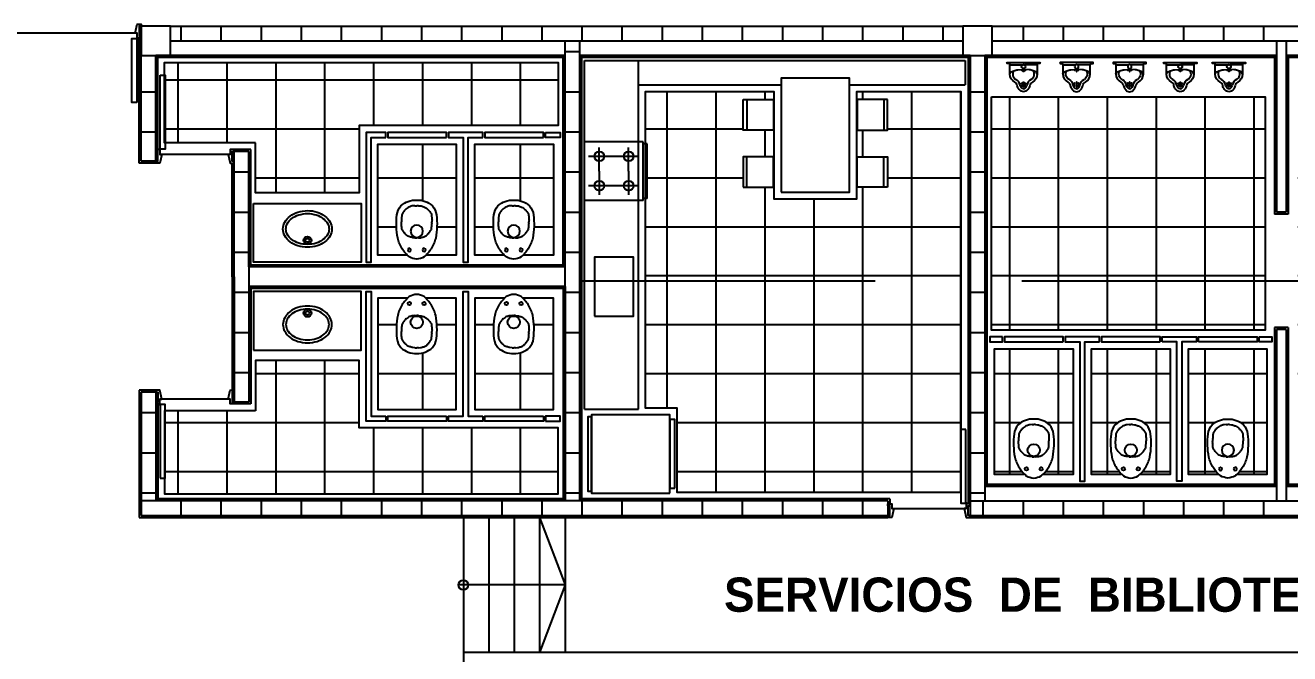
# Model space of a CAD drawing. Extents: x 2217 to 2324, y 363 to 419.
# Drawn here: x 2266.94 to 2279.86, y 370.64 to 377.06 of the extents above; entities that cross this region are included whole.
import ezdxf

# ---------------------------------------------------------------- set-up
doc = ezdxf.new("R2010")
doc.units = 0
doc.header["$LTSCALE"] = 12
doc.header["$MEASUREMENT"] = 0
doc.linetypes.add('HIDDEN', pattern=[0.375, 0.25, -0.125])
doc.layers.get('0').update_dxf_attribs({"linetype": 'CONTINUOUS'})
for name, color, linetype in [('10-SANITARIOS', 2, 'CONTINUOUS'), ('ESTRUCTURA', 7, 'CONTINUOUS'), ('MUEBLES', 2, 'CONTINUOUS'), ('MURO-INT', 4, 'CONTINUOUS'), ('NOMBRES3', 3, 'CONTINUOUS'), ('PATIO', 4, 'CONTINUOUS'), ('PROYECCIÓN', 4, 'HIDDEN'), ('PUERTAS', 2, 'CONTINUOUS'), ('SOLADO', 8, 'CONTINUOUS'), ('TABIQUES', 2, 'CONTINUOUS')]:
    doc.layers.add(name, color=color, linetype=linetype)
doc.styles.add('NOMBRES3', font='cityb___.ttf')
pattern_1 = [(90, (0, 0), (-0.41, 3e-17), [])]
pattern_2 = [(0, (0, 0), (0, 0.41), [])]
pattern_3 = [(90, (0, 0), (-0.5, 3e-17), []), (180, (0, 0), (-6e-17, -0.5), [])]

# ---------------------------------------------------------------- blocks, each defined once
blk = doc.blocks.new('SAPLS513')
at = {"color": 30}
for p, q in [((-0.135, -0.025), (-0.011, -0.025)), ((0.135, -0.025), (0.011, -0.025))]:
    blk.add_line(p, q, dxfattribs=at)
blk.add_lwpolyline([(0, -0.3), (-0.025, -0.293, -0.107013), (-0.049, -0.27, -0.081155), (-0.064, -0.238, 0.245336), (-0.09, -0.2, -0.277467), (-0.14, -0.118, 0), (-0.14, -0.019, 0.414214), (-0.147, -0.012, 0), (-0.164, -0.012, -0.999999), (-0.164, 0, 0), (0.164, 0, -0.999999), (0.164, -0.012, 0), (0.147, -0.012, 0.414214), (0.14, -0.019, 0), (0.14, -0.118, -0.277467), (0.09, -0.2, 0.245336), (0.064, -0.238, -0.081155), (0.049, -0.27, -0.107013), (0.025, -0.293), (0, -0.3)], format="xyb", close=True)
for points in [[(-0.14, -0.118), (-0.133, -0.103, -0.09017), (-0.099, -0.084, -0.04702), (-0.057, -0.074), (0, -0.07)], [(0.14, -0.118), (0.133, -0.103, 0.09017), (0.099, -0.084, 0.04702), (0.057, -0.074), (0, -0.07)], [(0, -0.269), (-0.013, -0.265, -0.088171), (-0.025, -0.253, -0.075175), (-0.035, -0.232, -0.081155)], [(0, -0.269), (0.013, -0.265, 0.088171), (0.025, -0.253, 0.075175), (0.035, -0.232, 0.081155)]]:
    blk.add_lwpolyline(points, format="xyb", dxfattribs=at)
for centre, radius in [((-0.019, -0.078), 0.003), ((0, -0.042), 0.02), ((0, -0.089), 0.003), ((0.019, -0.078), 0.003), ((-0.019, -0.214), 0.003), ((-0.019, -0.236), 0.003), ((0, -0.203), 0.003), ((0, -0.225), 0.003), ((0, -0.247), 0.003), ((0.019, -0.214), 0.003), ((0.019, -0.236), 0.003)]:
    blk.add_circle(centre, radius, dxfattribs=at)
for centre, radius, start, end in [((-0.135, -0.02), 0.005, 180.0009, 270.0005), ((-0.047, -0.118), 0.0634, 148.5608, 242.0304), ((0.047, -0.118), 0.0634, 297.9696, 31.4392), ((0.135, -0.02), 0.005, 269.9995, 359.9991), ((-0.114, -0.244), 0.08, 8.8836, 62.0304), ((0.114, -0.244), 0.08, 117.9696, 171.1164)]:
    blk.add_arc(centre, radius, start, end, dxfattribs=at)
blk = doc.blocks.new('SAPLS507')
blk.add_lwpolyline([(0, -0.585, 0.193023), (0.137, -0.535, 0.145572), (0.172, -0.456, 0.077711), (0.165, -0.255, 0.087544), (0.125, -0.161, 0.055228), (0.065, -0.091, 0.090627), (0, -0.072, 0.091051), (-0.065, -0.091, 0.055228), (-0.126, -0.161, 0.087544), (-0.165, -0.255, 0.077711), (-0.172, -0.456, 0.145572), (-0.137, -0.535, 0.193023), (0, -0.585, 61.25604)], format="xyb", close=True)
at = {"color": 30}
for points in [[(-0.015, -0.256), (-0.033, -0.258, 0.028747), (-0.061, -0.265, 0.052421), (-0.075, -0.272, 0.050041), (-0.092, -0.284, 0.040538), (-0.109, -0.303, 0.036304), (-0.124, -0.325, 0.08346), (-0.129, -0.336, 0.024812), (-0.13, -0.346, 0.009631), (-0.132, -0.373, 0.014344), (-0.132, -0.382, 0.009208), (-0.132, -0.396)], [(0.015, -0.256), (0.033, -0.258, -0.028747), (0.061, -0.265, -0.052421), (0.075, -0.272, -0.050041), (0.092, -0.284, -0.040538), (0.109, -0.303, -0.036304), (0.125, -0.325, -0.08346), (0.129, -0.336, -0.024812), (0.13, -0.346, -0.009631), (0.132, -0.373, -0.014344), (0.133, -0.382, -0.009208), (0.132, -0.396)], [(-0.015, -0.536), (-0.033, -0.535, -0.028747), (-0.061, -0.527, -0.052421), (-0.075, -0.521, -0.050041), (-0.092, -0.508, -0.040538), (-0.109, -0.49, -0.036304), (-0.124, -0.468, -0.08346), (-0.129, -0.457, -0.024812), (-0.13, -0.446, -0.009631), (-0.132, -0.42, -0.014344), (-0.132, -0.411, -0.009208), (-0.132, -0.396)], [(0.015, -0.536), (0.033, -0.535, 0.028747), (0.061, -0.527, 0.052421), (0.075, -0.521, 0.050041), (0.092, -0.508, 0.040538), (0.109, -0.49, 0.036304), (0.125, -0.468, 0.08346), (0.129, -0.457, 0.024812), (0.13, -0.446, 0.009631), (0.132, -0.42, 0.014344), (0.133, -0.411, 0.009208), (0.132, -0.396)]]:
    blk.add_lwpolyline(points, format="xyb", dxfattribs=at)
for points in [[(-0.015, -0.256), (0, -0.256)], [(0.015, -0.256), (0, -0.256)], [(-0.015, -0.536), (0, -0.536)], [(0.015, -0.536), (0, -0.536)]]:
    blk.add_lwpolyline(points, dxfattribs=at)
for centre, radius in [((-0.064, -0.152), 0.0141), ((0.064, -0.152), 0.0141), ((0, -0.314), 0.0535)]:
    blk.add_circle(centre, radius, dxfattribs=at)
blk = doc.blocks.new('P80I')
at = {"layer": 'PUERTAS'}
blk.add_line((0.78, 0.02), (0.02, 0.02), dxfattribs=at)
for points in [[(0.025, 0.83), (0.075, 0.83), (0.075, 0.075), (0.025, 0.075)], [(-0.02, -0.05), (0, -0.05), (0, 0.05), (-0.02, 0.05), (-0.02, 0.07), (0.02, 0.07), (0.02, 0.02), (0.04, 0.02), (0.02, -0.07), (-0.02, -0.07)], [(0.82, -0.05), (0.8, -0.05), (0.8, 0.05), (0.82, 0.05), (0.82, 0.07), (0.78, 0.07), (0.78, 0.02), (0.76, 0.02), (0.78, -0.07), (0.82, -0.07)]]:
    blk.add_lwpolyline(points, close=True, dxfattribs=at)
blk.add_circle((0.02, 0.075), 0.005, dxfattribs=at)
blk = doc.blocks.new('P1AULAS')
at = {"layer": 'PUERTAS'}
blk.add_line((1.48, 0.02), (0.02, 0.02), dxfattribs=at)
for points in [[(0.025, 0.73), (0.075, 0.73), (0.075, 0.075), (0.025, 0.075)], [(1.475, 0.73), (1.425, 0.73), (1.425, 0.075), (1.475, 0.075)], [(-0.02, -0.05), (0, -0.05), (0, 0.05), (-0.02, 0.05), (-0.02, 0.07), (0.02, 0.07), (0.02, 0.02), (0.04, 0.02), (0.02, -0.07), (-0.02, -0.07)], [(1.52, -0.05), (1.5, -0.05), (1.5, 0.05), (1.52, 0.05), (1.52, 0.07), (1.48, 0.07), (1.48, 0.02), (1.46, 0.02), (1.48, -0.07), (1.52, -0.07)]]:
    blk.add_lwpolyline(points, close=True, dxfattribs=at)
for centre in [(0.02, 0.075), (1.48, 0.075)]:
    blk.add_circle(centre, 0.005, dxfattribs=at)

msp = doc.modelspace()

# ---------------------------------------------------------------- hatches: boundary and pattern name
at = {"layer": 'MURO-INT'}
h = msp.add_hatch(dxfattribs=at)
h.set_pattern_fill('_U', color=2, scale=0.41, angle=90, style=0, pattern_type=0)
h.set_pattern_definition([(270, (0, 753.7983), (-0.41, -3e-17), [])])
h.paths.add_polyline_path([(2276.521, 376.899), (2268.421, 376.899), (2268.421, 377.049), (2272.605, 377.049), (2276.521, 377.049)])
h = msp.add_hatch(dxfattribs=at)
h.set_pattern_fill('_U', color=2, scale=0.41, style=0, pattern_type=0)
h.set_pattern_definition(pattern_2)
h.paths.add_polyline_path([(2293.621, 376.749), (2293.471, 376.749), (2293.471, 372.199), (2293.621, 372.199)])
h.paths.add_polyline_path([(2285.071, 376.749), (2284.921, 376.749), (2284.921, 375.089), (2285.071, 375.089)])
h.paths.add_polyline_path([(2285.071, 374.249), (2284.921, 374.249), (2284.921, 372.199), (2285.071, 372.199)])
h.paths.add_polyline_path([(2282.078, 377.049), (2281.928, 377.049), (2281.928, 375.089), (2282.078, 375.089)])
h.paths.add_polyline_path([(2282.078, 374.249), (2281.928, 374.249), (2281.928, 372.199), (2282.078, 372.199)])
h.paths.add_polyline_path([(2276.746, 376.749), (2276.596, 376.749), (2276.596, 372.199), (2276.746, 372.199)])
h = msp.add_hatch(dxfattribs=at)
h.set_pattern_fill('_U', color=2, scale=0.41, angle=90, style=0, pattern_type=0)
h.set_pattern_definition(pattern_1)
h.paths.add_polyline_path([(2281.928, 377.049), (2276.821, 377.049), (2276.821, 376.899), (2281.928, 376.899)])
h = msp.add_hatch(dxfattribs=at)
h.set_pattern_fill('_U', color=2, scale=0.41, style=0, pattern_type=0)
h.set_pattern_definition(pattern_2)
h.paths.add_polyline_path([(2272.605, 376.899), (2272.455, 376.899), (2272.455, 374.389), (2272.455, 372.199), (2272.605, 372.199)])
h.paths.add_polyline_path([(2268.271, 373.309), (2268.121, 373.309), (2268.121, 372.199), (2268.271, 372.199)])
h.paths.add_polyline_path([(2268.271, 376.749), (2268.121, 376.749), (2268.121, 375.669), (2268.271, 375.669)])
h = msp.add_hatch(dxfattribs=at)
h.set_pattern_fill('_U', color=2, scale=0.41, style=0, pattern_type=0)
h.set_pattern_definition(pattern_2)
h.paths.add_polyline_path([(2269.221, 375.769), (2269.071, 375.769), (2269.071, 374.489), (2269.071, 373.209), (2269.221, 373.209), (2269.221, 374.589)])
h = msp.add_hatch(dxfattribs=at)
h.set_pattern_fill('_U', color=2, scale=0.41, angle=90, style=0, pattern_type=0)
h.set_pattern_definition(pattern_1)
h.paths.add_polyline_path([(2275.756, 372.049), (2275.756, 372.199), (2272.455, 372.199), (2268.121, 372.199), (2268.121, 372.049)])
h = msp.add_hatch(dxfattribs=at)
h.set_pattern_fill('_U', color=2, scale=0.41, angle=90, style=0, pattern_type=0)
h.set_pattern_definition(pattern_1)
h.paths.add_polyline_path([(2293.621, 372.199), (2276.596, 372.199), (2276.596, 372.049), (2282.221, 372.049), (2282.221, 372.079), (2282.321, 372.079), (2282.321, 372.049), (2282.991, 372.049), (2293.621, 372.049)])
at = {"layer": 'SOLADO'}
h = msp.add_hatch(dxfattribs=at)
h.set_pattern_fill('_U', color=256, scale=0.5, angle=90, style=0, double=1, pattern_type=0)
h.set_pattern_definition(pattern_3)
h.paths.add_polyline_path([(2271.343, 373.134), (2271.343, 374.269), (2271.032, 374.269, -0.042646), (2271.086, 374.204, -0.087544), (2271.132, 374.094, -0.076518), (2271.141, 373.86, -0.150805), (2271.1, 373.764, -0.192995), (2270.938, 373.706, -0.192995), (2270.777, 373.764, -0.150805), (2270.735, 373.86, -0.076518), (2270.744, 374.094, -0.087544), (2270.79, 374.204, -0.042646), (2270.844, 374.269), (2270.541, 374.269), (2270.541, 373.134)])
h.paths.add_polyline_path([(2272.335, 373.134), (2272.335, 374.269), (2272.024, 374.269, -0.042646), (2272.077, 374.204, -0.087544), (2272.124, 374.094, -0.076518), (2272.133, 373.86, -0.150805), (2272.091, 373.764, -0.192995), (2271.93, 373.706, -0.192995), (2271.768, 373.764, -0.150805), (2271.727, 373.86, -0.076518), (2271.735, 374.094, -0.087544), (2271.782, 374.204, -0.042646), (2271.835, 374.269), (2271.533, 374.269), (2271.533, 373.134)])
h.paths.add_polyline_path([(2271.533, 375.844), (2271.533, 374.709), (2271.835, 374.709, -0.042646), (2271.782, 374.774, -0.087544), (2271.735, 374.885, -0.076518), (2271.727, 375.118, -0.150805), (2271.768, 375.214, -0.192995), (2271.93, 375.273, -0.192995), (2272.091, 375.214, -0.150805), (2272.133, 375.118, -0.076518), (2272.124, 374.885, -0.087544), (2272.077, 374.774, -0.042646), (2272.024, 374.709), (2272.335, 374.709), (2272.335, 375.844)])
h.paths.add_polyline_path([(2270.541, 375.844), (2270.541, 374.709), (2270.844, 374.709, -0.042646), (2270.79, 374.774, -0.087544), (2270.744, 374.885, -0.076518), (2270.735, 375.118, -0.150805), (2270.777, 375.214, -0.192995), (2270.938, 375.273, -0.192995), (2271.1, 375.214, -0.150805), (2271.141, 375.118, -0.076518), (2271.132, 374.885, -0.087544), (2271.086, 374.774, -0.042646), (2271.032, 374.709), (2271.343, 374.709), (2271.343, 375.844)])
h.paths.add_polyline_path([(2268.361, 376.679), (2268.361, 376.549), (2268.366, 376.549), (2268.366, 375.859), (2269.291, 375.859), (2269.291, 375.347), (2270.351, 375.347), (2270.351, 376.034), (2272.385, 376.034), (2272.385, 376.679)])
h = msp.add_hatch(dxfattribs=at)
h.set_pattern_fill('_U', color=256, scale=0.5, angle=90, style=0, double=1, pattern_type=0)
h.set_pattern_definition(pattern_3)
h.paths.add_polyline_path([(2278.64, 373.754), (2277.838, 373.754), (2277.838, 372.469), (2278.147, 372.469, -0.044292), (2278.091, 372.536, -0.087544), (2278.045, 372.647, -0.076518), (2278.036, 372.88, -0.150805), (2278.078, 372.976, -0.192995), (2278.239, 373.035, -0.192995), (2278.4, 372.976, -0.150805), (2278.442, 372.88, -0.076518), (2278.433, 372.647, -0.087544), (2278.387, 372.536, -0.044292), (2278.331, 372.469), (2278.64, 372.469)])
h.paths.add_polyline_path([(2277.648, 373.754), (2276.846, 373.754), (2276.846, 372.469), (2277.155, 372.469, -0.044292), (2277.1, 372.536, -0.087544), (2277.053, 372.647, -0.076518), (2277.044, 372.88, -0.150805), (2277.086, 372.976, -0.192995), (2277.247, 373.035, -0.192995), (2277.409, 372.976, -0.150805), (2277.45, 372.88, -0.076518), (2277.442, 372.647, -0.087544), (2277.395, 372.536, -0.044292), (2277.339, 372.469), (2277.648, 372.469)])
h.paths.add_polyline_path([(2279.631, 373.754), (2278.83, 373.754), (2278.83, 372.469), (2279.138, 372.469, -0.044292), (2279.083, 372.536, -0.087544), (2279.036, 372.647, -0.076518), (2279.028, 372.88, -0.150805), (2279.069, 372.976, -0.192995), (2279.231, 373.035, -0.192995), (2279.392, 372.976, -0.150805), (2279.433, 372.88, -0.076518), (2279.425, 372.647, -0.087544), (2279.378, 372.536, -0.044292), (2279.323, 372.469), (2279.631, 372.469)])
h.paths.add_polyline_path([(2281.808, 374.294), (2281.198, 374.294), (2281.198, 374.344), (2281.808, 374.344), (2281.808, 375.979), (2279.948, 375.979), (2279.948, 373.119), (2281.808, 373.119)])
h.paths.add_polyline_path([(2284.831, 374.009), (2283.015, 374.009), (2283.015, 373.369), (2282.96, 373.369), (2282.96, 373.379), (2282.168, 373.379), (2282.168, 372.439), (2283.812, 372.439), (2283.812, 373.152), (2283.862, 373.152), (2283.862, 372.439), (2284.245, 372.439, -0.050532), (2284.174, 372.522, -0.087544), (2284.123, 372.644, -0.076518), (2284.114, 372.901, -0.150805), (2284.159, 373.007, -0.192995), (2284.337, 373.071, -0.192995), (2284.514, 373.007, -0.150805), (2284.56, 372.901, -0.076518), (2284.55, 372.644, -0.087544), (2284.499, 372.522, -0.050532), (2284.428, 372.439), (2284.812, 372.439), (2284.812, 373.252), (2284.831, 373.252)])
h.paths.add_polyline_path([(2288.276, 375.979), (2285.191, 375.979), (2285.191, 374.344), (2285.801, 374.344), (2285.801, 374.294), (2285.191, 374.294), (2285.191, 373.119), (2288.276, 373.119)])
h.paths.add_polyline_path([(2293.351, 375.154), (2288.623, 375.154), (2288.623, 373.944), (2293.351, 373.944)])
h.paths.add_polyline_path([(2289.405, 376.629), (2289.096, 376.629, -0.044292), (2289.152, 376.562, -0.087544), (2289.198, 376.451, -0.076518), (2289.207, 376.218, -0.150805), (2289.165, 376.122, -0.192995), (2289.004, 376.063, -0.192995), (2288.843, 376.122, -0.150805), (2288.801, 376.218, -0.076518), (2288.81, 376.451, -0.087544), (2288.856, 376.562, -0.044292), (2288.912, 376.629), (2288.603, 376.629), (2288.603, 375.344), (2289.405, 375.344)])
h.paths.add_polyline_path([(2290.396, 376.629), (2290.088, 376.629, -0.044292), (2290.143, 376.562, -0.087544), (2290.19, 376.451, -0.076518), (2290.199, 376.218, -0.150805), (2290.157, 376.122, -0.192995), (2289.996, 376.063, -0.192995), (2289.834, 376.122, -0.150805), (2289.793, 376.218, -0.076518), (2289.801, 376.451, -0.087544), (2289.848, 376.562, -0.044292), (2289.904, 376.629), (2289.595, 376.629), (2289.595, 375.344), (2290.396, 375.344)])
h.paths.add_polyline_path([(2291.388, 376.629), (2291.079, 376.629, -0.044292), (2291.135, 376.562, -0.087544), (2291.182, 376.451, -0.076518), (2291.19, 376.218, -0.150805), (2291.149, 376.122, -0.192995), (2290.987, 376.063, -0.192995), (2290.826, 376.122, -0.150805), (2290.784, 376.218, -0.076518), (2290.793, 376.451, -0.087544), (2290.84, 376.562, -0.044292), (2290.895, 376.629), (2290.586, 376.629), (2290.586, 375.344), (2291.388, 375.344)])
h.paths.add_polyline_path([(2292.38, 376.629), (2292.071, 376.629, -0.044292), (2292.127, 376.562, -0.087544), (2292.173, 376.451, -0.076518), (2292.182, 376.218, -0.150805), (2292.14, 376.122, -0.192995), (2291.979, 376.063, -0.192995), (2291.818, 376.122, -0.150805), (2291.776, 376.218, -0.076518), (2291.785, 376.451, -0.087544), (2291.831, 376.562, -0.044292), (2291.887, 376.629), (2291.578, 376.629), (2291.578, 375.344), (2292.38, 375.344)])
h.paths.add_polyline_path([(2293.371, 376.629), (2293.063, 376.629, -0.044292), (2293.118, 376.562, -0.087544), (2293.165, 376.451, -0.076518), (2293.174, 376.218, -0.150805), (2293.132, 376.122, -0.192995), (2292.971, 376.063, -0.192995), (2292.809, 376.122, -0.150805), (2292.768, 376.218, -0.076518), (2292.776, 376.451, -0.087544), (2292.823, 376.562, -0.044292), (2292.879, 376.629), (2292.57, 376.629), (2292.57, 375.344), (2293.371, 375.344)])
h.paths.add_polyline_path([(2292.38, 373.754), (2291.578, 373.754), (2291.578, 372.469), (2291.887, 372.469, -0.044292), (2291.831, 372.536, -0.087544), (2291.785, 372.647, -0.076518), (2291.776, 372.88, -0.150805), (2291.818, 372.976, -0.192995), (2291.979, 373.035, -0.192995), (2292.14, 372.976, -0.150805), (2292.182, 372.88, -0.076518), (2292.173, 372.647, -0.087544), (2292.127, 372.536, -0.044292), (2292.071, 372.469), (2292.38, 372.469)])
h.paths.add_polyline_path([(2293.371, 373.754), (2292.57, 373.754), (2292.57, 372.469), (2292.879, 372.469, -0.044292), (2292.823, 372.536, -0.087544), (2292.776, 372.647, -0.076518), (2292.768, 372.88, -0.150805), (2292.809, 372.976, -0.192995), (2292.971, 373.035, -0.192995), (2293.132, 372.976, -0.150805), (2293.174, 372.88, -0.076518), (2293.165, 372.647, -0.087544), (2293.118, 372.536, -0.044292), (2293.063, 372.469), (2293.371, 372.469)])
h.paths.add_polyline_path([(2291.388, 373.754), (2290.586, 373.754), (2290.586, 372.469), (2290.895, 372.469, -0.044292), (2290.84, 372.536, -0.087544), (2290.793, 372.647, -0.076518), (2290.784, 372.88, -0.150805), (2290.826, 372.976, -0.192995), (2290.987, 373.035, -0.192995), (2291.149, 372.976, -0.150805), (2291.19, 372.88, -0.076518), (2291.182, 372.647, -0.087544), (2291.135, 372.536, -0.044292), (2291.079, 372.469), (2291.388, 372.469)])
h.paths.add_polyline_path([(2290.396, 373.754), (2289.595, 373.754), (2289.595, 372.469), (2289.904, 372.469, -0.044292), (2289.848, 372.536, -0.087544), (2289.801, 372.647, -0.076518), (2289.793, 372.88, -0.150805), (2289.834, 372.976, -0.192995), (2289.996, 373.035, -0.192995), (2290.157, 372.976, -0.150805), (2290.199, 372.88, -0.076518), (2290.19, 372.647, -0.087544), (2290.143, 372.536, -0.044292), (2290.088, 372.469), (2290.396, 372.469)])
h.paths.add_polyline_path([(2289.405, 373.754), (2288.603, 373.754), (2288.603, 372.469), (2288.912, 372.469, -0.044292), (2288.856, 372.536, -0.087544), (2288.81, 372.647, -0.076518), (2288.801, 372.88, -0.150805), (2288.843, 372.976, -0.192995), (2289.004, 373.035, -0.192995), (2289.165, 372.976, -0.150805), (2289.207, 372.88, -0.076518), (2289.198, 372.647, -0.087544), (2289.152, 372.536, -0.044292), (2289.096, 372.469), (2289.405, 372.469)])
h = msp.add_hatch(dxfattribs=at)
h.set_pattern_fill('_U', color=256, scale=0.5, angle=90, style=0, double=1, pattern_type=0)
h.set_pattern_definition(pattern_3)
h.paths.add_polyline_path([(2273.596, 373.149), (2273.596, 372.289), (2275.776, 372.289), (2276.502, 372.289), (2276.502, 372.929), (2276.506, 372.929), (2276.506, 376.379), (2275.433, 376.379), (2275.433, 376.3), (2275.752, 376.3), (2275.752, 375.988), (2275.433, 375.988), (2275.433, 375.716), (2275.752, 375.716), (2275.752, 375.405), (2275.433, 375.405), (2275.433, 375.282), (2274.593, 375.282), (2274.593, 375.405), (2274.274, 375.405), (2274.274, 375.716), (2274.593, 375.716), (2274.593, 375.988), (2274.274, 375.988), (2274.274, 376.3), (2274.593, 376.3), (2274.593, 376.379), (2273.275, 376.379), (2273.275, 375.849), (2273.295, 375.849), (2273.295, 375.289), (2273.275, 375.289), (2273.275, 373.149)])
h = msp.add_hatch(dxfattribs=at)
h.set_pattern_fill('_U', color=256, scale=0.5, angle=90, style=0, double=1, pattern_type=0)
h.set_pattern_definition(pattern_3)
h.paths.add_polyline_path([(2279.611, 376.327), (2276.816, 376.327), (2276.816, 373.944), (2279.611, 373.944)])
h = msp.add_hatch(dxfattribs=at)
h.set_pattern_fill('_U', color=256, scale=0.5, angle=90, style=0, double=1, pattern_type=0)
h.set_pattern_definition(pattern_3)
h.paths.add_polyline_path([(2272.385, 372.944), (2270.351, 372.944), (2270.351, 373.632), (2269.291, 373.632), (2269.291, 373.119), (2268.366, 373.119), (2268.366, 372.429), (2268.361, 372.429), (2268.361, 372.269), (2272.385, 372.269)])

# ---------------------------------------------------------------- linework, layer by layer
at = {"color": 30}
for points in [[(2269.821, 374.82, -0.075373), (2269.732, 374.833, -0.085733), (2269.662, 374.869, -0.106084), (2269.615, 374.923, -0.12693), (2269.601, 374.977, -0.12693), (2269.615, 375.031, -0.106084), (2269.662, 375.086, -0.085733), (2269.732, 375.121, -0.075373), (2269.821, 375.135, -0.075373), (2269.911, 375.121, -0.085733), (2269.98, 375.086, -0.106084), (2270.028, 375.031, -0.12693), (2270.042, 374.977, -0.12693), (2270.028, 374.923, -0.106084), (2269.98, 374.869, -0.085733), (2269.911, 374.833, -0.075373)], [(2269.821, 374.159, 0.075373), (2269.732, 374.145, 0.085733), (2269.662, 374.11, 0.106084), (2269.615, 374.055, 0.12693), (2269.601, 374.001, 0.12693), (2269.615, 373.947, 0.106084), (2269.662, 373.893, 0.085733), (2269.732, 373.857, 0.075373), (2269.821, 373.844, 0.075373), (2269.911, 373.857, 0.085733), (2269.98, 373.893, 0.106084), (2270.028, 373.947, 0.12693), (2270.042, 374.001, 0.12693), (2270.028, 374.055, 0.106084), (2269.98, 374.11, 0.085733), (2269.911, 374.145, 0.075373)]]:
    msp.add_lwpolyline(points, format="xyb", close=True, dxfattribs=at)
for centre, radius in [((2269.821, 374.861), 0.04), ((2269.821, 374.861), 0.02), ((2269.821, 374.118), 0.04), ((2269.821, 374.118), 0.02)]:
    msp.add_circle(centre, radius, dxfattribs=at)
at = {"layer": '10-SANITARIOS'}
for points in [[(2269.821, 374.79, -0.075373), (2269.723, 374.805, -0.085733), (2269.644, 374.845, -0.106084), (2269.589, 374.908, -0.12693), (2269.571, 374.977, -0.12693), (2269.589, 375.046, -0.106084), (2269.644, 375.11, -0.085733), (2269.723, 375.15, -0.075373), (2269.821, 375.165, -0.075373), (2269.92, 375.15, -0.085733), (2269.998, 375.11, -0.106084), (2270.054, 375.046, -0.12693), (2270.072, 374.977, -0.12693), (2270.054, 374.908, -0.106084), (2269.998, 374.845, -0.085733), (2269.92, 374.805, -0.075373)], [(2269.821, 374.189, 0.075373), (2269.723, 374.174, 0.085733), (2269.644, 374.134, 0.106084), (2269.589, 374.07, 0.12693), (2269.571, 374.001, 0.12693), (2269.589, 373.932, 0.106084), (2269.644, 373.868, 0.085733), (2269.723, 373.829, 0.075373), (2269.821, 373.814, 0.075373), (2269.92, 373.829, 0.085733), (2269.998, 373.868, 0.106084), (2270.054, 373.932, 0.12693), (2270.072, 374.001, 0.12693), (2270.054, 374.07, 0.106084), (2269.998, 374.134, 0.085733), (2269.92, 374.174, 0.075373)]]:
    msp.add_lwpolyline(points, format="xyb", close=True, dxfattribs=at)
at = {"layer": 'ESTRUCTURA'}
for points in [[(2268.121, 376.749), (2268.421, 376.749), (2268.421, 377.049), (2268.121, 377.049)], [(2276.521, 376.749), (2276.821, 376.749), (2276.821, 377.049), (2276.521, 377.049)]]:
    msp.add_lwpolyline(points, close=True, dxfattribs=at)
at = {"layer": 'MUEBLES'}
for p, q in [((2272.655, 373.137), (2272.655, 376.699)), ((2272.655, 376.699), (2273.205, 376.699)), ((2272.655, 376.699), (2276.546, 376.699)), ((2273.205, 373.137), (2273.205, 376.699)), ((2276.546, 376.699), (2276.546, 376.449)), ((2273.205, 376.449), (2274.663, 376.449)), ((2275.363, 376.449), (2276.546, 376.449)), ((2274.313, 376.3), (2274.313, 375.988)), ((2275.713, 376.3), (2275.713, 375.988)), ((2273.255, 375.869), (2272.655, 375.869)), ((2272.655, 375.269), (2272.655, 375.869)), ((2272.805, 375.569), (2272.805, 375.81)), ((2273.105, 375.569), (2273.105, 375.81)), ((2273.255, 375.269), (2273.255, 375.869)), ((2273.295, 375.849), (2273.255, 375.849)), ((2273.295, 375.289), (2273.295, 375.849)), ((2273.197, 375.719), (2272.693, 375.719)), ((2274.313, 375.405), (2274.313, 375.716)), ((2275.713, 375.405), (2275.713, 375.716)), ((2272.805, 375.569), (2272.805, 375.328)), ((2273.105, 375.569), (2273.105, 375.328)), ((2273.197, 375.419), (2272.693, 375.419)), ((2273.295, 375.289), (2273.255, 375.289)), ((2273.255, 375.269), (2272.655, 375.269)), ((2272.655, 373.137), (2273.205, 373.137))]:
    msp.add_line(p, q, dxfattribs=at)
for points in [[(2274.663, 375.352), (2275.363, 375.352), (2275.363, 376.519), (2274.663, 376.519)], [(2274.274, 376.3), (2274.585, 376.3), (2274.585, 375.988), (2274.274, 375.988)], [(2275.752, 376.3), (2275.44, 376.3), (2275.44, 375.988), (2275.752, 375.988)], [(2274.274, 375.405), (2274.585, 375.405), (2274.585, 375.716), (2274.274, 375.716)], [(2275.752, 375.405), (2275.44, 375.405), (2275.44, 375.716), (2275.752, 375.716)], [(2272.755, 374.087), (2273.155, 374.087), (2273.155, 374.688), (2272.755, 374.688)], [(2273.526, 372.279), (2273.526, 373.079), (2272.726, 373.079), (2272.726, 372.279)], [(2272.726, 372.299), (2272.726, 373.059), (2272.686, 373.059), (2272.686, 372.299)], [(2273.576, 372.329), (2273.576, 373.029), (2273.526, 373.029), (2273.526, 372.329)]]:
    msp.add_lwpolyline(points, close=True, dxfattribs=at)
for centre in [(2272.805, 375.719), (2273.105, 375.719), (2272.805, 375.419), (2273.105, 375.419)]:
    msp.add_circle(centre, 0.05, dxfattribs=at)
at = {"layer": 'MURO-INT'}
for p, q in [((2268.121, 375.669), (2268.121, 377.049)), ((2268.421, 377.049), (2276.521, 377.049)), ((2276.821, 377.049), (2282.078, 377.049)), ((2268.421, 376.899), (2276.521, 376.899)), ((2272.455, 374.389), (2272.455, 376.899)), ((2272.605, 372.199), (2272.605, 376.899)), ((2276.821, 376.899), (2281.928, 376.899)), ((2279.728, 376.899), (2279.728, 375.149)), ((2279.828, 376.899), (2279.828, 375.149)), ((2268.271, 375.669), (2268.271, 376.749)), ((2272.455, 376.749), (2268.271, 376.749)), ((2276.596, 376.749), (2272.605, 376.749)), ((2276.596, 376.749), (2276.596, 372.049)), ((2276.746, 376.749), (2276.746, 372.199)), ((2279.728, 376.749), (2276.746, 376.749)), ((2281.928, 376.749), (2279.828, 376.749)), ((2268.271, 375.669), (2268.121, 375.669)), ((2269.071, 374.489), (2269.071, 375.769)), ((2269.221, 375.769), (2269.071, 375.769)), ((2269.221, 374.589), (2269.221, 375.769)), ((2279.828, 375.149), (2279.728, 375.149)), ((2272.455, 374.589), (2269.221, 374.589)), ((2269.221, 374.589), (2269.221, 373.209)), ((2269.071, 374.489), (2269.071, 373.209)), ((2272.455, 374.389), (2269.221, 374.389)), ((2272.455, 374.389), (2272.455, 372.199)), ((2279.828, 373.949), (2279.728, 373.949)), ((2279.728, 373.949), (2279.728, 372.199)), ((2279.828, 373.949), (2279.828, 372.199)), ((2268.271, 373.309), (2268.121, 373.309)), ((2268.121, 373.309), (2268.121, 372.049)), ((2268.271, 373.309), (2268.271, 372.199)), ((2269.221, 373.209), (2269.071, 373.209)), ((2276.746, 372.349), (2279.728, 372.349)), ((2279.828, 372.349), (2281.928, 372.349)), ((2272.455, 372.199), (2268.121, 372.199)), ((2275.756, 372.199), (2272.455, 372.199)), ((2275.756, 372.199), (2275.756, 372.049)), ((2276.596, 372.199), (2293.621, 372.199)), ((2268.121, 372.049), (2275.756, 372.049)), ((2276.596, 372.049), (2293.621, 372.049))]:
    msp.add_line(p, q, dxfattribs=at)
at = {"layer": 'MURO-INT', "color": 8}
for p, q in [((2268.101, 375.649), (2268.101, 376.929)), ((2272.455, 376.729), (2268.271, 376.729)), ((2268.291, 375.789), (2268.291, 376.749)), ((2272.435, 374.589), (2272.435, 376.749)), ((2276.596, 376.729), (2272.605, 376.729)), ((2272.625, 372.199), (2272.625, 376.749)), ((2276.576, 376.749), (2276.576, 372.169)), ((2279.728, 376.729), (2276.746, 376.729)), ((2276.766, 376.749), (2276.766, 372.349)), ((2279.708, 376.749), (2279.708, 375.129)), ((2281.928, 376.729), (2279.828, 376.729)), ((2279.848, 376.749), (2279.848, 375.129)), ((2269.241, 375.789), (2269.071, 375.789)), ((2269.241, 374.589), (2269.241, 375.789)), ((2268.271, 375.649), (2268.101, 375.649)), ((2269.051, 374.489), (2269.051, 375.649)), ((2279.848, 375.129), (2279.708, 375.129)), ((2272.455, 374.609), (2269.221, 374.609)), ((2269.051, 374.489), (2269.051, 373.329)), ((2272.455, 374.369), (2269.221, 374.369)), ((2269.241, 374.389), (2269.241, 373.189)), ((2272.435, 374.389), (2272.435, 372.199)), ((2279.708, 373.969), (2279.708, 372.349)), ((2279.848, 373.969), (2279.708, 373.969)), ((2279.848, 373.969), (2279.848, 372.349)), ((2268.101, 373.329), (2268.101, 372.029)), ((2268.291, 373.329), (2268.101, 373.329)), ((2268.291, 373.189), (2268.291, 372.199)), ((2269.241, 373.189), (2269.051, 373.189)), ((2276.746, 372.369), (2279.728, 372.369)), ((2279.828, 372.369), (2281.928, 372.369)), ((2272.455, 372.219), (2268.271, 372.219)), ((2275.776, 372.219), (2272.605, 372.219)), ((2275.776, 372.219), (2275.776, 372.169)), ((2268.101, 372.029), (2275.756, 372.029)), ((2276.576, 372.029), (2282.221, 372.029))]:
    msp.add_line(p, q, dxfattribs=at)
at = {"layer": 'PATIO'}
for p, q in [((2271.415, 372.029), (2271.415, 370.549)), ((2271.675, 372.029), (2271.675, 370.649)), ((2271.935, 372.029), (2271.935, 370.649)), ((2272.195, 372.029), (2272.195, 370.649)), ((2272.455, 372.029), (2272.455, 370.649)), ((2282.201, 370.649), (2271.415, 370.649))]:
    msp.add_line(p, q, dxfattribs=at)
at = {"layer": 'PATIO', "color": 8}
for p, q in [((2272.195, 372.029), (2272.455, 371.339)), ((2272.455, 371.339), (2271.365, 371.339)), ((2272.455, 371.339), (2272.195, 370.649))]:
    msp.add_line(p, q, dxfattribs=at)
msp.add_circle((2271.415, 371.339), 0.05, dxfattribs=at)
at = {"layer": 'PROYECCIÓN'}
msp.add_line((2272.625, 374.449), (2293.451, 374.449), dxfattribs=at)
at = {"layer": 'PUERTAS'}
for p, q in [((2269.031, 375.739), (2268.311, 375.739)), ((2269.031, 373.239), (2268.311, 373.239))]:
    msp.add_line(p, q, dxfattribs=at)
for points in [[(2268.316, 376.549), (2268.366, 376.549), (2268.366, 375.794), (2268.316, 375.794)], [(2268.271, 375.669), (2268.291, 375.669), (2268.291, 375.769), (2268.271, 375.769), (2268.271, 375.789), (2268.311, 375.789), (2268.311, 375.739), (2268.331, 375.739), (2268.311, 375.649), (2268.271, 375.649)], [(2269.071, 375.669), (2269.051, 375.669), (2269.051, 375.769), (2269.071, 375.769), (2269.071, 375.789), (2269.031, 375.789), (2269.031, 375.739), (2269.011, 375.739), (2269.031, 375.649), (2269.071, 375.649)], [(2268.271, 373.309), (2268.291, 373.309), (2268.291, 373.209), (2268.271, 373.209), (2268.271, 373.189), (2268.311, 373.189), (2268.311, 373.239), (2268.331, 373.239), (2268.311, 373.329), (2268.271, 373.329)], [(2269.071, 373.309), (2269.051, 373.309), (2269.051, 373.209), (2269.071, 373.209), (2269.071, 373.189), (2269.031, 373.189), (2269.031, 373.239), (2269.011, 373.239), (2269.031, 373.329), (2269.071, 373.329)], [(2268.316, 372.429), (2268.366, 372.429), (2268.366, 373.184), (2268.316, 373.184)]]:
    msp.add_lwpolyline(points, close=True, dxfattribs=at)
for centre in [(2268.311, 375.794), (2268.311, 373.184)]:
    msp.add_circle(centre, 0.005, dxfattribs=at)
at = {"layer": 'SOLADO'}
for points in [[(2269.291, 375.859), (2268.361, 375.859), (2268.361, 376.679), (2272.385, 376.679), (2272.385, 376.034), (2270.351, 376.034), (2270.351, 375.347), (2269.291, 375.347)], [(2275.776, 372.289), (2276.506, 372.289), (2276.506, 376.379), (2275.433, 376.379), (2275.433, 375.282), (2274.593, 375.282), (2274.593, 376.379), (2273.275, 376.379), (2273.275, 373.149), (2273.596, 373.149), (2273.596, 372.289)], [(2276.816, 376.327), (2279.611, 376.327), (2279.611, 373.944), (2276.816, 373.944)], [(2269.291, 373.119), (2268.361, 373.119), (2268.361, 372.269), (2272.385, 372.269), (2272.385, 372.944), (2270.351, 372.944), (2270.351, 373.632), (2269.291, 373.632)]]:
    msp.add_lwpolyline(points, close=True, dxfattribs=at)
for points in [[(2270.844, 374.709), (2270.541, 374.709), (2270.541, 375.844), (2271.343, 375.844), (2271.343, 374.709), (2271.032, 374.709)], [(2271.835, 374.709), (2271.533, 374.709), (2271.533, 375.844), (2272.335, 375.844), (2272.335, 374.709), (2272.024, 374.709)], [(2270.844, 374.269), (2270.541, 374.269), (2270.541, 373.134), (2271.343, 373.134), (2271.343, 374.269), (2271.032, 374.269)], [(2271.835, 374.269), (2271.533, 374.269), (2271.533, 373.134), (2272.335, 373.134), (2272.335, 374.269), (2272.024, 374.269)], [(2277.149, 372.469), (2276.846, 372.469), (2276.846, 373.754), (2277.648, 373.754), (2277.648, 372.469), (2277.337, 372.469)], [(2278.14, 372.469), (2277.838, 372.469), (2277.838, 373.754), (2278.64, 373.754), (2278.64, 372.469), (2278.329, 372.469)], [(2279.132, 372.469), (2278.83, 372.469), (2278.83, 373.754), (2279.631, 373.754), (2279.631, 372.469), (2279.321, 372.469)]]:
    msp.add_lwpolyline(points, dxfattribs=at)
at = {"layer": 'TABIQUES'}
for points in [[(2270.622, 375.914), (2270.622, 375.964), (2270.421, 375.964), (2270.421, 375.914), (2270.421, 375.914), (2270.421, 374.639), (2270.471, 374.639), (2270.471, 375.914)], [(2271.242, 375.914), (2271.242, 375.964), (2270.642, 375.964), (2270.642, 375.914)], [(2271.614, 375.914), (2271.614, 375.964), (2271.262, 375.964), (2271.262, 375.914), (2271.413, 375.914), (2271.413, 374.639), (2271.463, 374.639), (2271.463, 375.914)], [(2272.234, 375.914), (2272.234, 375.964), (2271.634, 375.964), (2271.634, 375.914)], [(2272.254, 375.964), (2272.405, 375.964), (2272.405, 375.914), (2272.254, 375.914)], [(2269.271, 375.239), (2270.371, 375.239), (2270.371, 374.639), (2269.271, 374.639)], [(2269.271, 373.739), (2270.371, 373.739), (2270.371, 374.339), (2269.271, 374.339)], [(2270.622, 373.064), (2270.622, 373.014), (2270.421, 373.014), (2270.421, 373.064), (2270.421, 373.064), (2270.421, 374.339), (2270.471, 374.339), (2270.471, 373.064)], [(2271.614, 373.064), (2271.614, 373.014), (2271.262, 373.014), (2271.262, 373.064), (2271.413, 373.064), (2271.413, 374.339), (2271.463, 374.339), (2271.463, 373.064)], [(2276.927, 373.874), (2276.796, 373.874), (2276.796, 373.824), (2276.927, 373.824)], [(2277.547, 373.824), (2277.547, 373.874), (2276.947, 373.874), (2276.947, 373.824)], [(2277.919, 373.824), (2277.919, 373.874), (2277.567, 373.874), (2277.567, 373.824), (2277.718, 373.824), (2277.718, 372.399), (2277.768, 372.399), (2277.768, 373.824)], [(2278.539, 373.824), (2278.539, 373.874), (2277.939, 373.874), (2277.939, 373.824)], [(2278.559, 373.824), (2278.559, 373.874), (2278.911, 373.874), (2278.911, 373.824), (2278.76, 373.824), (2278.76, 372.399), (2278.71, 372.399), (2278.71, 373.824)], [(2278.931, 373.824), (2278.931, 373.874), (2279.531, 373.874), (2279.531, 373.824)], [(2279.551, 373.874), (2279.681, 373.874), (2279.681, 373.824), (2279.551, 373.824)], [(2271.242, 373.064), (2271.242, 373.014), (2270.642, 373.014), (2270.642, 373.064)], [(2272.234, 373.064), (2272.234, 373.014), (2271.634, 373.014), (2271.634, 373.064)], [(2272.254, 373.014), (2272.405, 373.014), (2272.405, 373.064), (2272.254, 373.064)]]:
    msp.add_lwpolyline(points, close=True, dxfattribs=at)

# ---------------------------------------------------------------- block references
at = {"layer": '10-SANITARIOS'}
for p in [(2277.142, 376.679), (2278.744, 376.679), (2279.242, 376.679)]:
    msp.add_blockref('SAPLS513', p, dxfattribs=at)
at = {"layer": '10-SANITARIOS', "xscale": -1}
for p in [(2277.684, 376.679), (2278.227, 376.679)]:
    msp.add_blockref('SAPLS513', p, dxfattribs=at)
at = {"layer": '10-SANITARIOS', "yscale": 1.176470588235294, "zscale": 1.176470588235294, "rotation": 180}
for p, xscale in [((2270.938, 374.585), -1.176470588235294), ((2271.93, 374.585), -1.176470588235294), ((2277.247, 372.347), 1.176470588235294), ((2278.239, 372.347), 1.176470588235294), ((2279.231, 372.347), -1.176470588235294)]:
    msp.add_blockref('SAPLS507', p, dxfattribs=dict(at, xscale=xscale))
at = {"layer": '10-SANITARIOS', "xscale": 1.176470588235294, "yscale": 1.176470588235294, "zscale": 1.176470588235294}
for p in [(2270.938, 374.394), (2271.93, 374.394)]:
    msp.add_blockref('SAPLS507', p, dxfattribs=at)
at = {"layer": 'PUERTAS', "xscale": -1, "rotation": 180}
msp.add_blockref('P1AULAS', (2266.601, 376.999), dxfattribs=at)
at = {"layer": 'PUERTAS', "xscale": -1}
msp.add_blockref('P80I', (2276.576, 372.099), dxfattribs=at)

# ---------------------------------------------------------------- texts
at = {"layer": 'NOMBRES3', "insert": (2274.08, 371.06), "char_height": 0.35, "width": 15.8696, "attachment_point": 7, "style": 'NOMBRES3'}
msp.add_mtext('SERVICIOS  DE  BIBLIOTECA', dxfattribs=at)

doc.saveas('drawing.dxf')
